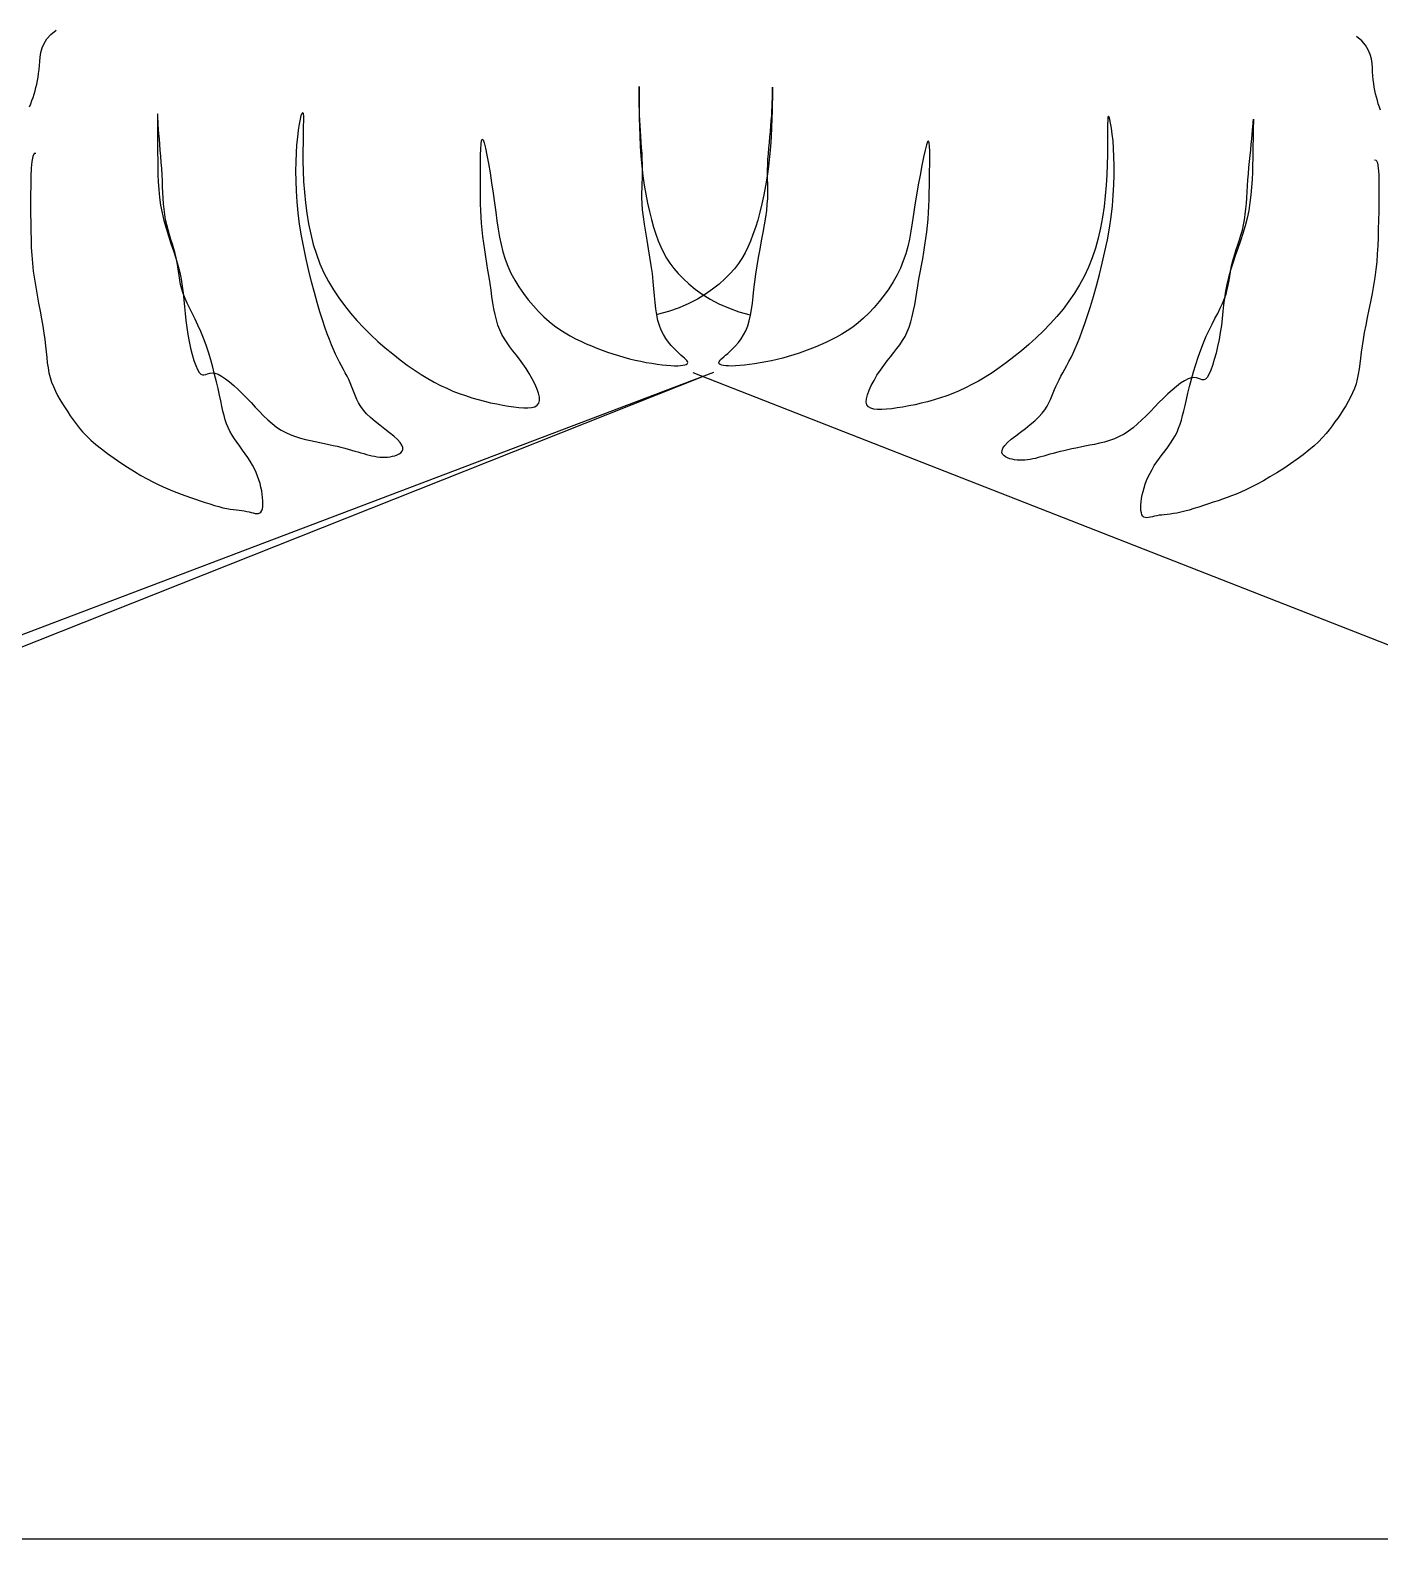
# Model space of a CAD drawing. Extents: x 438 to 4679, y 3545 to 7651.
# Drawn here: x 1458.9 to 1612.5, y 5867.7 to 6039.4 of the extents above; entities that cross this region are included whole.
import ezdxf

# ---------------------------------------------------------------- set-up
doc = ezdxf.new("R2010")
doc.units = 0
doc.header["$MEASUREMENT"] = 0
for name, color, linetype in [('3', 3, 'CONTINUOUS'), ('4', 4, 'CONTINUOUS'), ('7', 7, 'CONTINUOUS')]:
    doc.layers.add(name, color=color, linetype=linetype)

# ---------------------------------------------------------------- blocks, each defined once
blk = doc.blocks.new('风筝-01')
at = {"layer": '3'}
for points in [[(5.6304, 3.4982), (5.6317, 3.5028), (5.633, 3.5075), (5.6342, 3.5123), (5.6353, 3.5172), (5.6363, 3.522), (5.6372, 3.5269), (5.638, 3.5319), (5.6387, 3.537), (5.6394, 3.5422), (5.6399, 3.5476), (5.6404, 3.5533), (5.6408, 3.5592), (5.6411, 3.5654), (5.6416, 3.5718), (5.6424, 3.5784), (5.6437, 3.5851), (5.6457, 3.5918), (5.6487, 3.5985), (5.6529, 3.605), (5.6584, 3.6114)], [(7.0466, 3.4933), (7.0454, 3.498), (7.0443, 3.5028), (7.0433, 3.5077), (7.0424, 3.5126), (7.0415, 3.5175), (7.0408, 3.5224), (7.0401, 3.5275), (7.0395, 3.5328), (7.039, 3.5382), (7.0386, 3.5439), (7.0383, 3.5498), (7.0381, 3.556), (7.0377, 3.5624), (7.037, 3.569), (7.0358, 3.5757), (7.0338, 3.5824), (7.0309, 3.5891), (7.0269, 3.5957), (7.0215, 3.6022)], [(5.6372, 3.4295), (5.6354, 3.4293), (5.634, 3.4252), (5.633, 3.4177), (5.6323, 3.4076), (5.6319, 3.3954), (5.6317, 3.382), (5.6316, 3.3679), (5.6316, 3.3538), (5.6316, 3.3403), (5.6317, 3.3273), (5.6318, 3.3149), (5.632, 3.3028), (5.6323, 3.2909), (5.6328, 3.2793), (5.6335, 3.2676), (5.6344, 3.2559), (5.6356, 3.2441), (5.6369, 3.2322), (5.6384, 3.2203), (5.64, 3.2085), (5.6415, 3.1969), (5.643, 3.1857), (5.6443, 3.1748), (5.6455, 3.1645), (5.6464, 3.1548), (5.6472, 3.1456), (5.6478, 3.1369), (5.6484, 3.1286), (5.649, 3.1208), (5.6498, 3.1132), (5.6507, 3.106), (5.652, 3.099), (5.6535, 3.0921), (5.6554, 3.0855), (5.6575, 3.0789), (5.6598, 3.0725), (5.6623, 3.0663), (5.665, 3.0602), (5.6677, 3.0541), (5.6705, 3.0482), (5.6732, 3.0423), (5.6761, 3.0365), (5.6792, 3.0307), (5.6825, 3.0249), (5.6861, 3.019), (5.6902, 3.0129), (5.6948, 3.0066), (5.7, 3.0002), (5.7059, 2.9935), (5.7123, 2.9867), (5.7191, 2.9798), (5.7262, 2.9731), (5.7333, 2.9665), (5.7403, 2.9603), (5.7472, 2.9546), (5.7537, 2.9494), (5.7596, 2.9449), (5.7652, 2.941), (5.7704, 2.9376), (5.7754, 2.9345), (5.7802, 2.9318), (5.7849, 2.9293), (5.7895, 2.9269), (5.7943, 2.9245), (5.7993, 2.922), (5.8043, 2.9195), (5.8094, 2.9171), (5.8144, 2.9147), (5.8194, 2.9124), (5.8242, 2.9103), (5.8288, 2.9085), (5.8331, 2.9069), (5.8371, 2.9057), (5.8408, 2.9048), (5.8442, 2.9041), (5.8474, 2.9035), (5.8503, 2.903), (5.853, 2.9025), (5.8556, 2.902), (5.8581, 2.9014), (5.8605, 2.9006), (5.8628, 2.8998), (5.8649, 2.8991), (5.8669, 2.8985), (5.8687, 2.8983), (5.8703, 2.8984), (5.8717, 2.8991), (5.8729, 2.9005), (5.8738, 2.9026), (5.8745, 2.9054), (5.8749, 2.9088), (5.8751, 2.9127), (5.8751, 2.9171), (5.8748, 2.9218), (5.8744, 2.9267), (5.8738, 2.9319), (5.873, 2.9371), (5.8721, 2.9424), (5.8709, 2.9478), (5.8695, 2.9532), (5.868, 2.9587), (5.8662, 2.9642), (5.8641, 2.9697), (5.8618, 2.9753), (5.8593, 2.9808), (5.8565, 2.9863), (5.8537, 2.9919), (5.8508, 2.9974), (5.848, 3.003), (5.8453, 3.0085), (5.8428, 3.014), (5.8405, 3.0196), (5.8386, 3.0251), (5.837, 3.0308), (5.8356, 3.0367), (5.8343, 3.0429), (5.8331, 3.0495), (5.832, 3.0567), (5.8308, 3.0645), (5.8295, 3.0731), (5.828, 3.0825), (5.8263, 3.0926), (5.8245, 3.1032), (5.8225, 3.1141), (5.8204, 3.1251), (5.818, 3.1361), (5.8155, 3.1468), (5.8128, 3.1571), (5.81, 3.1669), (5.807, 3.1761), (5.8041, 3.1848), (5.8011, 3.193), (5.7984, 3.2009), (5.7958, 3.2084), (5.7935, 3.2157), (5.7916, 3.2227), (5.79, 3.2295), (5.7888, 3.2362), (5.7879, 3.2428), (5.7872, 3.2493), (5.7865, 3.2558), (5.7858, 3.2623), (5.7851, 3.2688), (5.7842, 3.2753), (5.783, 3.2819), (5.7816, 3.2886), (5.7802, 3.2955), (5.7786, 3.3024), (5.7771, 3.3095), (5.7756, 3.3167), (5.7742, 3.3241), (5.7731, 3.3316), (5.7721, 3.3393), (5.7714, 3.3472), (5.7709, 3.3552), (5.7705, 3.3635), (5.7702, 3.3719), (5.7699, 3.3804), (5.7697, 3.3892), (5.7694, 3.3981), (5.769, 3.4072), (5.7685, 3.4163), (5.768, 3.4253), (5.7675, 3.4342), (5.767, 3.4428), (5.7665, 3.4509), (5.7661, 3.4585), (5.7657, 3.4655), (5.7654, 3.4717), (5.7651, 3.477), (5.765, 3.4813), (5.7649, 3.4846), (5.7648, 3.4868), (5.7648, 3.4878), (5.7647, 3.4875), (5.7647, 3.4858), (5.7647, 3.4827), (5.7647, 3.4782), (5.7647, 3.4725), (5.7647, 3.4657), (5.7647, 3.458), (5.7647, 3.4494), (5.7647, 3.4402), (5.7647, 3.4304), (5.7648, 3.4202), (5.7648, 3.4095), (5.765, 3.3986), (5.7653, 3.3875), (5.7659, 3.3761), (5.7667, 3.3647), (5.7678, 3.3532), (5.7694, 3.3418), (5.7713, 3.3304), (5.7736, 3.3191), (5.776, 3.3079), (5.7786, 3.2969), (5.7812, 3.286), (5.7837, 3.2752), (5.7859, 3.2645), (5.7879, 3.2541), (5.7894, 3.2438), (5.7906, 3.2336), (5.7915, 3.2235), (5.7922, 3.2135), (5.7929, 3.2034), (5.7936, 3.1933), (5.7943, 3.1831), (5.7953, 3.1728), (5.7964, 3.1624), (5.7978, 3.1521), (5.7993, 3.1421), (5.801, 3.1327), (5.8028, 3.1241), (5.8046, 3.1167), (5.8064, 3.1107), (5.8082, 3.1064), (5.8099, 3.1038), (5.8116, 3.1027), (5.8133, 3.1027), (5.8151, 3.1035), (5.8171, 3.1045), (5.8194, 3.1055), (5.8219, 3.1059), (5.8248, 3.1054), (5.8282, 3.1038), (5.8318, 3.101), (5.8358, 3.0972), (5.8401, 3.0925), (5.8445, 3.0872), (5.849, 3.0813), (5.8536, 3.075), (5.8581, 3.0685), (5.8626, 3.0619), (5.867, 3.0553), (5.8714, 3.0488), (5.8758, 3.0425), (5.8802, 3.0366), (5.8848, 3.031), (5.8894, 3.0259), (5.8942, 3.0214), (5.8991, 3.0176), (5.9042, 3.0144), (5.9093, 3.0117), (5.9145, 3.0094), (5.9197, 3.0075), (5.9248, 3.0058), (5.9299, 3.0044), (5.9348, 3.003), (5.9396, 3.0016), (5.9442, 3.0002), (5.9486, 2.9988), (5.9529, 2.9974), (5.9569, 2.996), (5.9608, 2.9947), (5.9646, 2.9933), (5.9681, 2.9919), (5.9715, 2.9905), (5.9747, 2.9891), (5.9778, 2.9878), (5.9808, 2.9866), (5.9837, 2.9854), (5.9866, 2.9844), (5.9894, 2.9834), (5.9921, 2.9827), (5.9949, 2.982), (5.9977, 2.9816), (6.0004, 2.9814), (6.0031, 2.9814), (6.0058, 2.9816), (6.0084, 2.982), (6.0109, 2.9827), (6.0134, 2.9836), (6.0158, 2.9847), (6.0179, 2.9862), (6.0197, 2.988), (6.021, 2.9902), (6.0217, 2.9927), (6.0217, 2.9956), (6.0208, 2.9991), (6.0189, 3.003), (6.016, 3.0074), (6.0122, 3.0122), (6.0077, 3.0174), (6.0028, 3.0228), (5.9977, 3.0284), (5.9927, 3.0341), (5.988, 3.0398), (5.9838, 3.0454), (5.9804, 3.0509), (5.9776, 3.0562), (5.9754, 3.0614), (5.9735, 3.0664), (5.972, 3.0714), (5.9707, 3.0763), (5.9694, 3.0812), (5.9681, 3.086), (5.9666, 3.0909), (5.965, 3.0958), (5.9633, 3.1007), (5.9614, 3.1058), (5.9595, 3.111), (5.9574, 3.1163), (5.9554, 3.1218), (5.9533, 3.1276), (5.9512, 3.1336), (5.9491, 3.1401), (5.947, 3.1471), (5.9448, 3.1548), (5.9425, 3.1634), (5.9401, 3.173), (5.9375, 3.1838), (5.9348, 3.1959), (5.932, 3.2094), (5.929, 3.2242), (5.9261, 3.2399), (5.9232, 3.2564), (5.9204, 3.2734), (5.9178, 3.2907), (5.9155, 3.308), (5.9136, 3.3252), (5.912, 3.3419), (5.9109, 3.3581), (5.9102, 3.3739), (5.9098, 3.389), (5.9096, 3.4034), (5.9098, 3.4172), (5.9102, 3.4302), (5.9108, 3.4424), (5.9116, 3.4537), (5.9125, 3.4639), (5.9134, 3.4728), (5.9144, 3.48), (5.9153, 3.4855), (5.9161, 3.4889), (5.9168, 3.49), (5.9173, 3.4886), (5.9175, 3.4845), (5.9175, 3.4779), (5.9174, 3.4692), (5.9173, 3.4586), (5.9171, 3.4464), (5.917, 3.433), (5.917, 3.4186), (5.9173, 3.4036), (5.9177, 3.3882), (5.9185, 3.3726), (5.9196, 3.3569), (5.9211, 3.3412), (5.9229, 3.3256), (5.9252, 3.3103), (5.9279, 3.2953), (5.9311, 3.2808), (5.9349, 3.2669), (5.9391, 3.2536), (5.9438, 3.2408), (5.9489, 3.2285), (5.9545, 3.2165), (5.9605, 3.205), (5.9669, 3.1939), (5.9737, 3.183), (5.9807, 3.1724), (5.9881, 3.1621), (5.9957, 3.1522), (6.0033, 3.1427), (6.0111, 3.1337), (6.0188, 3.1252), (6.0263, 3.1173), (6.0337, 3.1101), (6.0409, 3.1035), (6.0478, 3.0975), (6.0546, 3.0922), (6.0612, 3.0873), (6.0678, 3.083), (6.0743, 3.079), (6.0808, 3.0755), (6.0873, 3.0722), (6.094, 3.0692), (6.1006, 3.0665), (6.1073, 3.064), (6.1138, 3.0618), (6.1202, 3.0599), (6.1265, 3.0582), (6.1325, 3.0568), (6.1382, 3.0556), (6.1435, 3.0547), (6.1485, 3.0542), (6.1529, 3.0541), (6.1568, 3.0547), (6.16, 3.0559), (6.1625, 3.0579), (6.1642, 3.0609), (6.165, 3.0648), (6.1649, 3.0698), (6.1639, 3.0758), (6.1623, 3.0825), (6.16, 3.0896), (6.1573, 3.0971), (6.1542, 3.1047), (6.1509, 3.1121), (6.1474, 3.1193), (6.144, 3.126), (6.1406, 3.1323), (6.1372, 3.1383), (6.134, 3.1442), (6.131, 3.1501), (6.1282, 3.1562), (6.1256, 3.1625), (6.1234, 3.1691), (6.1215, 3.1763), (6.1199, 3.184), (6.1185, 3.1921), (6.1173, 3.2005), (6.1162, 3.2093), (6.1152, 3.2185), (6.1142, 3.2279), (6.1132, 3.2375), (6.1122, 3.2472), (6.111, 3.2571), (6.1099, 3.2671), (6.1087, 3.2772), (6.1076, 3.2872), (6.1066, 3.2972), (6.1057, 3.3071), (6.1049, 3.3168), (6.1043, 3.3265), (6.1038, 3.336), (6.1035, 3.3455), (6.1033, 3.355), (6.1032, 3.3647), (6.1031, 3.3746), (6.1031, 3.3848), (6.1031, 3.3953), (6.1031, 3.4062), (6.1031, 3.4169), (6.1032, 3.4271), (6.1034, 3.4361), (6.1037, 3.4433), (6.1042, 3.4484), (6.1049, 3.4507), (6.1058, 3.4498), (6.107, 3.4452), (6.1084, 3.4374), (6.1099, 3.427), (6.1115, 3.4146), (6.1132, 3.4007), (6.1148, 3.386), (6.1164, 3.3711), (6.1179, 3.3565), (6.1192, 3.3428), (6.1204, 3.3299), (6.1217, 3.3177), (6.1231, 3.3061), (6.1247, 3.295), (6.1266, 3.2842), (6.1289, 3.2737), (6.1317, 3.2633), (6.1351, 3.2529), (6.1391, 3.2427), (6.1435, 3.2326), (6.1482, 3.2228), (6.1533, 3.2134), (6.1586, 3.2045), (6.1641, 3.1962), (6.1696, 3.1885), (6.1752, 3.1816), (6.1807, 3.1754), (6.1863, 3.1699), (6.1918, 3.1649), (6.1973, 3.1603), (6.2029, 3.1562), (6.2084, 3.1524), (6.214, 3.1488), (6.2195, 3.1455), (6.2251, 3.1422), (6.2307, 3.1392), (6.2363, 3.1364), (6.2419, 3.1337), (6.2477, 3.1312), (6.2534, 3.1288), (6.2593, 3.1267), (6.2652, 3.1247), (6.2711, 3.1229), (6.277, 3.1213), (6.2827, 3.1199), (6.2882, 3.1187), (6.2935, 3.1177), (6.2983, 3.117), (6.3027, 3.1165), (6.3066, 3.1163), (6.31, 3.1163), (6.3129, 3.1165), (6.3153, 3.117), (6.3173, 3.1176), (6.3187, 3.1183), (6.3197, 3.1192), (6.3203, 3.1202), (6.3204, 3.1213), (6.3201, 3.1225), (6.3195, 3.1239), (6.3184, 3.1255), (6.3171, 3.1274), (6.3153, 3.1296), (6.3133, 3.1321), (6.311, 3.135), (6.3085, 3.1383), (6.3058, 3.1421), (6.303, 3.1464), (6.3002, 3.1511), (6.2975, 3.1564), (6.2949, 3.1622), (6.2926, 3.1686), (6.2907, 3.1756), (6.2892, 3.1832), (6.288, 3.1913), (6.2871, 3.2001), (6.2863, 3.2094), (6.2857, 3.2193), (6.285, 3.2297), (6.2842, 3.2407), (6.2833, 3.2522), (6.2822, 3.2642), (6.2808, 3.2765), (6.2794, 3.289), (6.2779, 3.3014), (6.2764, 3.3135), (6.2751, 3.3252), (6.274, 3.3362), (6.2731, 3.3464), (6.2726, 3.3556), (6.2724, 3.3639), (6.2723, 3.3716), (6.2725, 3.3788), (6.2727, 3.3857), (6.2729, 3.3925), (6.2731, 3.3993), (6.2731, 3.4064), (6.2731, 3.4139), (6.2728, 3.4217), (6.2725, 3.4298), (6.2721, 3.438), (6.2717, 3.4464), (6.2712, 3.4547), (6.2708, 3.4629), (6.2704, 3.471), (6.2701, 3.4788), (6.2698, 3.4863), (6.2697, 3.4935), (6.2696, 3.5001), (6.2695, 3.5062), (6.2695, 3.5118), (6.2695, 3.5167), (6.2694, 3.5209), (6.2694, 3.5243), (6.2694, 3.5267), (6.2694, 3.5281), (6.2694, 3.5281), (6.2694, 3.5268), (6.2694, 3.5239), (6.2694, 3.5192), (6.2694, 3.5126), (6.2695, 3.504), (6.2695, 3.4936), (6.2696, 3.4817), (6.2698, 3.4687), (6.2701, 3.4548), (6.2706, 3.4404), (6.2713, 3.4257), (6.2722, 3.411), (6.2734, 3.3967), (6.2748, 3.3827), (6.2764, 3.3692), (6.2782, 3.3562), (6.2802, 3.3438), (6.2824, 3.332), (6.2846, 3.3208), (6.287, 3.3104), (6.2895, 3.3007), (6.2921, 3.2917), (6.295, 3.2832), (6.2982, 3.2752), (6.3018, 3.2674), (6.3059, 3.2599), (6.3105, 3.2524), (6.3157, 3.2448), (6.3216, 3.2372), (6.3282, 3.2295), (6.3356, 3.2219), (6.3439, 3.2146), (6.353, 3.2077), (6.363, 3.2015), (6.374, 3.1959), (6.3859, 3.1913)], [(7.0402, 3.42), (7.042, 3.4198), (7.0434, 3.4157), (7.0442, 3.4082), (7.0448, 3.398), (7.045, 3.3859), (7.045, 3.3724), (7.0449, 3.3583), (7.0447, 3.3442), (7.0445, 3.3307), (7.0443, 3.3178), (7.0441, 3.3053), (7.0437, 3.2932), (7.0432, 3.2814), (7.0426, 3.2697), (7.0417, 3.2581), (7.0406, 3.2464), (7.0393, 3.2346), (7.0378, 3.2227), (7.0362, 3.2108), (7.0345, 3.1991), (7.0327, 3.1875), (7.0311, 3.1763), (7.0296, 3.1655), (7.0283, 3.1552), (7.0273, 3.1455), (7.0264, 3.1363), (7.0256, 3.1276), (7.0249, 3.1193), (7.0242, 3.1115), (7.0233, 3.104), (7.0223, 3.0967), (7.021, 3.0897), (7.0193, 3.0829), (7.0174, 3.0763), (7.0152, 3.0698), (7.0127, 3.0634), (7.0102, 3.0572), (7.0074, 3.0511), (7.0046, 3.0451), (7.0018, 3.0392), (6.9989, 3.0334), (6.996, 3.0276), (6.9928, 3.0219), (6.9895, 3.0161), (6.9857, 3.0102), (6.9816, 3.0042), (6.9769, 2.998), (6.9716, 2.9916), (6.9656, 2.985), (6.9591, 2.9783), (6.9522, 2.9715), (6.9451, 2.9649), (6.9379, 2.9584), (6.9307, 2.9523), (6.9238, 2.9467), (6.9173, 2.9416), (6.9112, 2.9371), (6.9056, 2.9333), (6.9003, 2.9299), (6.8953, 2.927), (6.8905, 2.9243), (6.8858, 2.9219), (6.8811, 2.9195), (6.8763, 2.9172), (6.8713, 2.9148), (6.8662, 2.9124), (6.8611, 2.91), (6.856, 2.9077), (6.851, 2.9055), (6.8462, 2.9034), (6.8416, 2.9017), (6.8372, 2.9002), (6.8332, 2.899), (6.8295, 2.8981), (6.8261, 2.8974), (6.823, 2.8969), (6.82, 2.8965), (6.8173, 2.896), (6.8147, 2.8956), (6.8122, 2.895), (6.8098, 2.8942), (6.8075, 2.8935), (6.8054, 2.8927), (6.8034, 2.8922), (6.8015, 2.892), (6.7999, 2.8922), (6.7985, 2.8929), (6.7974, 2.8943), (6.7965, 2.8964), (6.7959, 2.8992), (6.7955, 2.9026), (6.7953, 2.9065), (6.7954, 2.9109), (6.7957, 2.9156), (6.7962, 2.9205), (6.7969, 2.9256), (6.7977, 2.9309), (6.7988, 2.9362), (6.8, 2.9415), (6.8014, 2.9469), (6.8031, 2.9524), (6.805, 2.9579), (6.8071, 2.9634), (6.8095, 2.9689), (6.8121, 2.9744), (6.8149, 2.9799), (6.8178, 2.9854), (6.8208, 2.9909), (6.8237, 2.9964), (6.8264, 3.0019), (6.829, 3.0074), (6.8313, 3.0129), (6.8333, 3.0184), (6.835, 3.0241), (6.8365, 3.0299), (6.8379, 3.0361), (6.8392, 3.0427), (6.8404, 3.0499), (6.8417, 3.0577), (6.8431, 3.0663), (6.8447, 3.0757), (6.8465, 3.0857), (6.8485, 3.0963), (6.8506, 3.1072), (6.8529, 3.1182), (6.8554, 3.1291), (6.8581, 3.1398), (6.8609, 3.1501), (6.8639, 3.1598), (6.867, 3.1689), (6.87, 3.1776), (6.8731, 3.1858), (6.876, 3.1936), (6.8786, 3.2011), (6.881, 3.2083), (6.8831, 3.2153), (6.8847, 3.2221), (6.886, 3.2288), (6.887, 3.2354), (6.8878, 3.2419), (6.8886, 3.2484), (6.8893, 3.2548), (6.8902, 3.2613), (6.8912, 3.2678), (6.8924, 3.2744), (6.8939, 3.2811), (6.8954, 3.288), (6.8971, 3.2949), (6.8987, 3.3019), (6.9003, 3.3091), (6.9018, 3.3165), (6.903, 3.324), (6.904, 3.3317), (6.9048, 3.3396), (6.9055, 3.3476), (6.906, 3.3558), (6.9064, 3.3642), (6.9068, 3.3728), (6.9072, 3.3815), (6.9076, 3.3904), (6.9081, 3.3995), (6.9087, 3.4086), (6.9093, 3.4176), (6.9099, 3.4265), (6.9106, 3.4351), (6.9112, 3.4432), (6.9117, 3.4508), (6.9122, 3.4578), (6.9126, 3.4639), (6.9129, 3.4692), (6.9131, 3.4736), (6.9133, 3.4769), (6.9134, 3.4791), (6.9134, 3.4801), (6.9134, 3.4798), (6.9134, 3.478), (6.9134, 3.4749), (6.9133, 3.4704), (6.9132, 3.4647), (6.9131, 3.458), (6.913, 3.4502), (6.9129, 3.4417), (6.9128, 3.4325), (6.9127, 3.4227), (6.9125, 3.4124), (6.9123, 3.4018), (6.912, 3.3909), (6.9115, 3.3797), (6.9108, 3.3684), (6.9098, 3.357), (6.9085, 3.3455), (6.9068, 3.3341), (6.9048, 3.3228), (6.9024, 3.3115), (6.8997, 3.3004), (6.897, 3.2893), (6.8943, 3.2785), (6.8917, 3.2677), (6.8893, 3.2571), (6.8872, 3.2467), (6.8855, 3.2364), (6.8842, 3.2262), (6.8831, 3.2161), (6.8822, 3.2061), (6.8814, 3.1961), (6.8806, 3.186), (6.8798, 3.1758), (6.8787, 3.1655), (6.8774, 3.1551), (6.8759, 3.1448), (6.8742, 3.1348), (6.8724, 3.1254), (6.8705, 3.1169), (6.8686, 3.1096), (6.8667, 3.1036), (6.8649, 3.0992), (6.8631, 3.0967), (6.8614, 3.0956), (6.8597, 3.0957), (6.8579, 3.0964), (6.8559, 3.0975), (6.8537, 3.0985), (6.8511, 3.099), (6.8482, 3.0985), (6.8449, 3.0969), (6.8411, 3.0942), (6.8371, 3.0904), (6.8328, 3.0858), (6.8283, 3.0805), (6.8237, 3.0747), (6.8191, 3.0685), (6.8144, 3.0621), (6.8099, 3.0555), (6.8054, 3.049), (6.8009, 3.0426), (6.7964, 3.0363), (6.7919, 3.0304), (6.7873, 3.0249), (6.7826, 3.0199), (6.7778, 3.0155), (6.7728, 3.0117), (6.7677, 3.0086), (6.7625, 3.0059), (6.7573, 3.0037), (6.752, 3.0019), (6.7469, 3.0003), (6.7418, 2.9989), (6.7368, 2.9976), (6.732, 2.9962), (6.7274, 2.9949), (6.723, 2.9936), (6.7187, 2.9923), (6.7146, 2.9909), (6.7107, 2.9896), (6.707, 2.9883), (6.7034, 2.9869), (6.7, 2.9856), (6.6968, 2.9843), (6.6936, 2.983), (6.6906, 2.9818), (6.6877, 2.9807), (6.6849, 2.9796), (6.682, 2.9788), (6.6793, 2.978), (6.6765, 2.9774), (6.6737, 2.9771), (6.671, 2.9769), (6.6683, 2.9769), (6.6656, 2.9771), (6.663, 2.9776), (6.6605, 2.9783), (6.658, 2.9792), (6.6557, 2.9804), (6.6535, 2.9819), (6.6518, 2.9837), (6.6505, 2.9859), (6.6498, 2.9885), (6.6499, 2.9914), (6.6508, 2.9948), (6.6527, 2.9987), (6.6557, 3.003), (6.6596, 3.0078), (6.6642, 3.0129), (6.6692, 3.0183), (6.6743, 3.0239), (6.6794, 3.0295), (6.6842, 3.0351), (6.6884, 3.0407), (6.6919, 3.0461), (6.6948, 3.0514), (6.6971, 3.0565), (6.699, 3.0615), (6.7006, 3.0665), (6.702, 3.0714), (6.7033, 3.0762), (6.7047, 3.0811), (6.7062, 3.0859), (6.7079, 3.0908), (6.7097, 3.0957), (6.7116, 3.1007), (6.7137, 3.1059), (6.7157, 3.1112), (6.7179, 3.1167), (6.72, 3.1224), (6.7222, 3.1284), (6.7244, 3.1349), (6.7266, 3.1418), (6.7289, 3.1495), (6.7314, 3.1581), (6.7339, 3.1677), (6.7366, 3.1784), (6.7394, 3.1905), (6.7425, 3.2039), (6.7456, 3.2186), (6.7488, 3.2343), (6.7519, 3.2508), (6.7549, 3.2678), (6.7577, 3.285), (6.7603, 3.3023), (6.7624, 3.3194), (6.7642, 3.3361), (6.7655, 3.3524), (6.7665, 3.3681), (6.7671, 3.3832), (6.7674, 3.3977), (6.7674, 3.4114), (6.7672, 3.4244), (6.7668, 3.4366), (6.7662, 3.4479), (6.7654, 3.4581), (6.7646, 3.467), (6.7637, 3.4743), (6.7629, 3.4798), (6.7621, 3.4832), (6.7614, 3.4843), (6.7609, 3.4829), (6.7607, 3.4788), (6.7605, 3.4722), (6.7605, 3.4635), (6.7605, 3.4529), (6.7605, 3.4407), (6.7605, 3.4273), (6.7602, 3.413), (6.7598, 3.3979), (6.7591, 3.3826), (6.7581, 3.367), (6.7568, 3.3513), (6.7551, 3.3356), (6.7531, 3.32), (6.7506, 3.3047), (6.7477, 3.2898), (6.7443, 3.2754), (6.7404, 3.2615), (6.736, 3.2482), (6.7311, 3.2355), (6.7258, 3.2232), (6.72, 3.2114), (6.7139, 3.1999), (6.7073, 3.1889), (6.7004, 3.1781), (6.6932, 3.1676), (6.6857, 3.1574), (6.678, 3.1476), (6.6702, 3.1382), (6.6624, 3.1293), (6.6546, 3.1209), (6.6469, 3.1131), (6.6394, 3.106), (6.6321, 3.0995), (6.6251, 3.0936), (6.6183, 3.0884), (6.6116, 3.0836), (6.605, 3.0793), (6.5984, 3.0755), (6.5919, 3.072), (6.5853, 3.0688), (6.5786, 3.0659), (6.5719, 3.0633), (6.5652, 3.0609), (6.5587, 3.0588), (6.5522, 3.057), (6.5459, 3.0554), (6.5399, 3.054), (6.5342, 3.0529), (6.5288, 3.0521), (6.5239, 3.0516), (6.5194, 3.0517), (6.5156, 3.0522), (6.5124, 3.0535), (6.5099, 3.0556), (6.5083, 3.0585), (6.5075, 3.0625), (6.5077, 3.0675), (6.5087, 3.0735), (6.5105, 3.0801), (6.5128, 3.0872), (6.5157, 3.0947), (6.5188, 3.1022), (6.5223, 3.1096), (6.5258, 3.1167), (6.5294, 3.1234), (6.5329, 3.1296), (6.5363, 3.1356), (6.5396, 3.1415), (6.5427, 3.1473), (6.5456, 3.1533), (6.5482, 3.1596), (6.5505, 3.1663), (6.5525, 3.1734), (6.5543, 3.181), (6.5558, 3.1891), (6.5571, 3.1976), (6.5583, 3.2064), (6.5594, 3.2155), (6.5605, 3.2248), (6.5616, 3.2344), (6.5628, 3.2442), (6.5641, 3.2541), (6.5654, 3.264), (6.5667, 3.2741), (6.5679, 3.2841), (6.569, 3.2941), (6.5701, 3.3039), (6.571, 3.3137), (6.5717, 3.3233), (6.5723, 3.3328), (6.5728, 3.3423), (6.5731, 3.3519), (6.5734, 3.3616), (6.5736, 3.3714), (6.5738, 3.3816), (6.5739, 3.3921), (6.574, 3.403), (6.5742, 3.4138), (6.5742, 3.4239), (6.5741, 3.4329), (6.5739, 3.4402), (6.5735, 3.4453), (6.5728, 3.4476), (6.5719, 3.4466), (6.5706, 3.4421), (6.5692, 3.4343), (6.5675, 3.4239), (6.5657, 3.4115), (6.5639, 3.3977), (6.562, 3.383), (6.5603, 3.3681), (6.5586, 3.3536), (6.5571, 3.3399), (6.5557, 3.327), (6.5543, 3.3148), (6.5527, 3.3032), (6.551, 3.2921), (6.5489, 3.2814), (6.5464, 3.2709), (6.5435, 3.2605), (6.5399, 3.2502), (6.5358, 3.24), (6.5313, 3.23), (6.5264, 3.2202), (6.5212, 3.2109), (6.5158, 3.2021), (6.5102, 3.1938), (6.5046, 3.1863), (6.4989, 3.1794), (6.4933, 3.1733), (6.4877, 3.1678), (6.4821, 3.1629), (6.4765, 3.1584), (6.4709, 3.1544), (6.4653, 3.1507), (6.4597, 3.1472), (6.4541, 3.1439), (6.4485, 3.1407), (6.4429, 3.1378), (6.4372, 3.135), (6.4315, 3.1324), (6.4258, 3.13), (6.42, 3.1277), (6.4141, 3.1256), (6.4081, 3.1237), (6.4022, 3.122), (6.3963, 3.1205), (6.3905, 3.1191), (6.385, 3.118), (6.3798, 3.1171), (6.3749, 3.1165), (6.3705, 3.1161), (6.3666, 3.1159), (6.3632, 3.116), (6.3603, 3.1162), (6.3579, 3.1167), (6.356, 3.1173), (6.3545, 3.1181), (6.3535, 3.119), (6.353, 3.12), (6.3529, 3.1211), (6.3532, 3.1223), (6.3539, 3.1237), (6.3549, 3.1253), (6.3563, 3.1271), (6.3581, 3.1293), (6.3601, 3.1318), (6.3624, 3.1346), (6.365, 3.1379), (6.3678, 3.1417), (6.3706, 3.1459), (6.3735, 3.1506), (6.3763, 3.1559), (6.3789, 3.1617), (6.3813, 3.168), (6.3833, 3.175), (6.3849, 3.1825), (6.3862, 3.1907), (6.3873, 3.1994), (6.3882, 3.2087), (6.389, 3.2186), (6.3898, 3.229), (6.3907, 3.24), (6.3917, 3.2515), (6.3931, 3.2635), (6.3946, 3.2758), (6.3962, 3.2882), (6.3978, 3.3006), (6.3994, 3.3127), (6.4009, 3.3243), (6.4022, 3.3353), (6.4032, 3.3455), (6.4038, 3.3547), (6.4042, 3.3631), (6.4043, 3.3707), (6.4043, 3.3779), (6.4042, 3.3848), (6.4041, 3.3916), (6.404, 3.3984), (6.404, 3.4055), (6.4042, 3.413), (6.4045, 3.4208), (6.4049, 3.4289), (6.4055, 3.4371), (6.406, 3.4455), (6.4066, 3.4538), (6.4071, 3.462), (6.4076, 3.4701), (6.408, 3.4779), (6.4084, 3.4854), (6.4086, 3.4925), (6.4088, 3.4992), (6.409, 3.5053), (6.4091, 3.5108), (6.4092, 3.5157), (6.4092, 3.5199), (6.4093, 3.5233), (6.4093, 3.5258), (6.4093, 3.5271), (6.4093, 3.5272), (6.4093, 3.5259), (6.4093, 3.5229), (6.4092, 3.5182), (6.4091, 3.5116), (6.409, 3.503), (6.4088, 3.4926), (6.4086, 3.4808), (6.4082, 3.4678), (6.4077, 3.4539), (6.407, 3.4395), (6.4061, 3.4248), (6.405, 3.4101), (6.4036, 3.3958), (6.402, 3.3818), (6.4002, 3.3684), (6.3982, 3.3554), (6.3961, 3.343), (6.3938, 3.3312), (6.3913, 3.3201), (6.3888, 3.3097), (6.3862, 3.3001), (6.3834, 3.2911), (6.3805, 3.2827), (6.3771, 3.2747), (6.3735, 3.267), (6.3693, 3.2595), (6.3646, 3.252), (6.3593, 3.2445), (6.3533, 3.2369), (6.3465, 3.2293), (6.339, 3.2219), (6.3307, 3.2147), (6.3215, 3.208), (6.3114, 3.2018), (6.3004, 3.1964), (6.2883, 3.192)]]:
    blk.add_lwpolyline(points, dxfattribs=at)
at = {"layer": '7'}
for points in [[(6.3475, 3.1061), (5.3476, 2.5727)], [(6.3256, 3.1062), (7.3182, 2.5594)], [(6.3365, 3.1002), (3.2687, 1.3855), (3.9469, 2.1877)]]:
    blk.add_lwpolyline(points, dxfattribs=at)
blk = doc.blocks.new('风筝6')
at = {"layer": '3', "xscale": 43.42158268029161, "yscale": 30.8572590910693, "zscale": 43.42158268029161}
blk.add_blockref('风筝-01', (-113.843, -21.489), dxfattribs=at)

msp = doc.modelspace()

# ---------------------------------------------------------------- linework, layer by layer
at = {"layer": '4'}
msp.add_line((715.34, 5867.7), (2565.34, 5867.7), dxfattribs=at)

# ---------------------------------------------------------------- block references
at = {"layer": '4', "xscale": 2.5, "yscale": 2.5, "zscale": 2.5}
msp.add_blockref('风筝6', (1132.2, 5814.54), dxfattribs=at)

doc.saveas('drawing.dxf')
